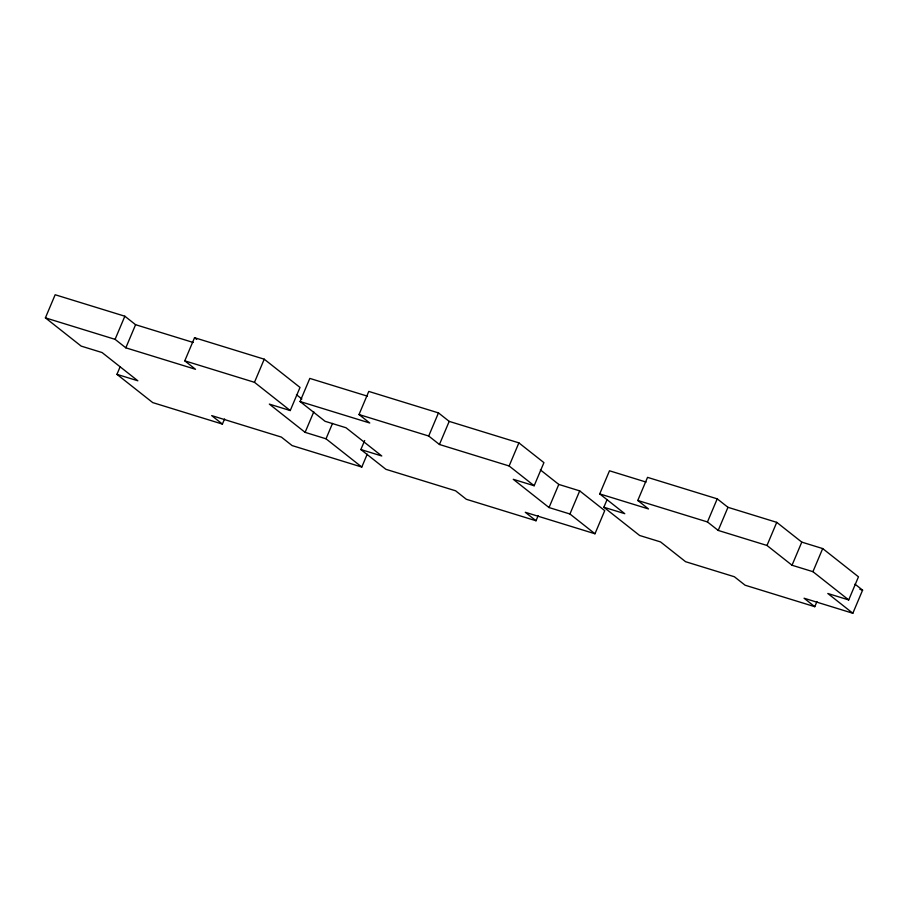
<?xml version="1.0" encoding="UTF-8"?>
<svg xmlns="http://www.w3.org/2000/svg" width="908" height="908" viewBox="0 0 908 908"><rect width="100%" height="100%" fill="white"/><g stroke="black" fill="none" stroke-linecap="round" stroke-linejoin="round"><path stroke-width="1.36" d="M120.197 366.65L116.939 374.346L137.846 380.793L102.082 352.554L81.175 346.107L45.4 317.857L55.161 294.748L124.85 316.222L135.587 324.701L193.211 342.464M367.218 454.204L361.793 467.053L326.017 438.802L305.111 432.356L269.336 404.105L290.242 410.552L300.015 387.444L264.239 359.193L194.55 337.708L184.778 360.828L195.515 369.295L125.826 347.821L115.089 339.342L124.85 316.222M125.826 347.821L135.587 324.701M116.939 374.346L152.714 402.596L222.403 424.081L224.571 418.94M290.242 410.552L254.478 382.313L264.239 359.193M364.664 440.55L360.862 449.539L381.769 455.986L346.005 427.747L325.087 421.301L300.049 401.529L309.821 378.409L367.445 396.172M305.111 432.356L313.793 411.812M326.017 438.802L332.521 423.389M300.049 401.529L369.749 423.003L359.012 414.536L368.773 391.416L438.473 412.902L449.199 421.38L518.888 442.866L543.926 462.637L534.165 485.746L513.258 479.299L549.034 507.549L569.94 513.996L594.978 533.768L604.739 510.648L579.701 490.876L558.795 484.429L540.362 469.879M534.165 485.746L509.127 465.974L439.438 444.489L428.701 436.022L438.473 412.902M439.438 444.489L449.199 421.38M509.127 465.974L518.888 442.866M360.862 449.539L385.9 469.311L455.589 490.797L466.326 499.275L536.015 520.761L538.183 515.619M549.034 507.549L558.795 484.429M569.94 513.996L579.701 490.876M607.111 499.525L603.854 507.231L624.761 513.678L599.723 493.907L609.495 470.787L646.076 482.069M599.723 493.907L648.505 508.945L637.779 500.467L647.54 477.358L717.229 498.844L727.966 507.311L776.749 522.35L801.787 542.121L822.693 548.568L858.469 576.818L848.708 599.927L827.801 593.48L852.839 613.252L862.6 590.143L854.984 584.128M848.708 599.927L812.932 571.677L792.026 565.241L766.988 545.47L718.205 530.431L707.468 521.952L717.229 498.844M718.205 530.431L727.966 507.311M766.988 545.47L776.749 522.35M792.026 565.241L801.787 542.121M812.932 571.677L822.693 548.568M603.854 507.231L639.629 535.482L660.536 541.917L685.574 561.7L734.356 576.739L745.093 585.206L814.782 606.692L816.95 601.55M45.4 317.857L115.089 339.342M184.778 360.828L254.478 382.313M359.012 414.536L428.701 436.022M637.779 500.467L707.468 521.952M859.887 589.303L862.6 590.143M594.978 533.768L525.289 512.282L536.015 520.761M852.839 613.252L804.057 598.213L814.782 606.692M361.793 467.053L292.092 445.567L281.367 437.089L211.678 415.603L222.403 424.081M296.451 394.696L301.865 398.975M194.55 337.708L196.696 339.41"/></g></svg>
